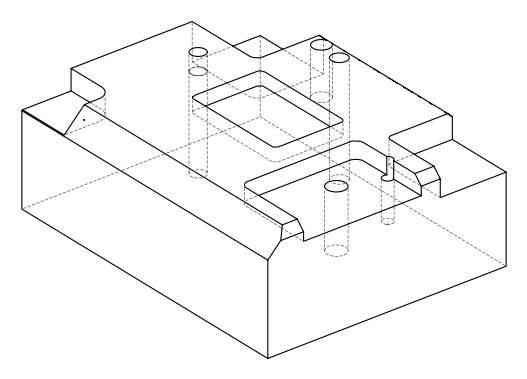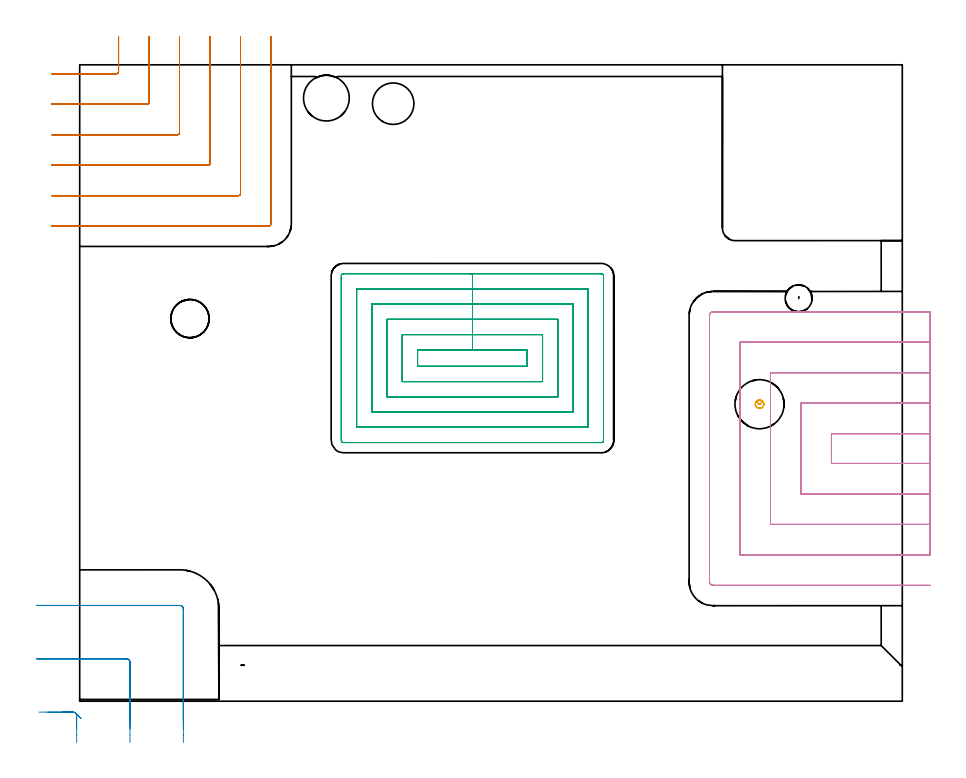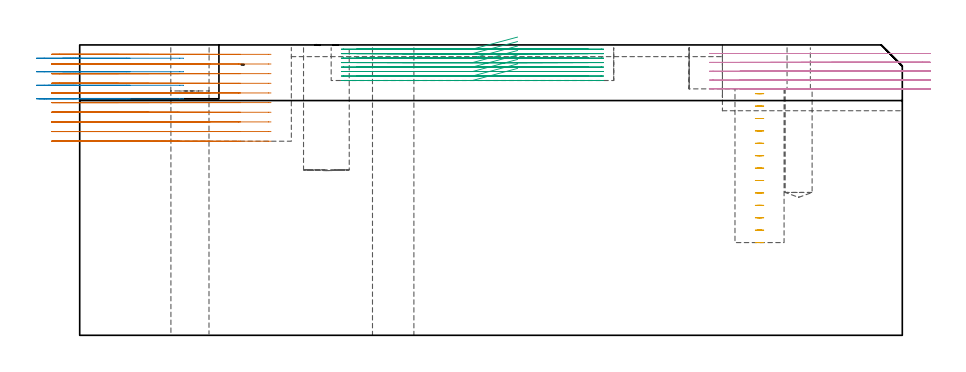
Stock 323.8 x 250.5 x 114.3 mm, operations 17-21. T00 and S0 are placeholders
(PLAN: 21 operations, 14 tool changes, 105.8 min)
(1 SPOT_DRILL | STEP1HOLE | NXT0321_9005460120000 | 0.03 min | 2 mm3)
(2 SPOT_DRILL_1 | STEP1HOLE_1 | NXT0321_9005460120000 | 0.03 min | 2 mm3)
(3 SPOT_DRILL_2 | STEP1POCKET | NXT0321_9005460120000 | 0.03 min | 1 mm3)
(4 DRILL_BLIND_HOLE_INTO_CENTER | STEP1HOLE | NXT0301_077 | 0.07 min | 1282 mm3)
(5 GUN_DRILL_THROUGH_HOLE | STEP1HOLE | UGT0307_007 | 0.57 min | 7799 mm3)
(6 DRILL_TO_ENLARGE_THROUGH_HOLE | STEP1HOLE | UGT0301_287 | 0.49 min | 14735 mm3)
(7 DRILL_BLIND_HOLE_INTO_CENTER_1 | STEP1HOLE_1 | UGT0301_492 | 0.07 min | 923 mm3)
(8 DRILL_TO_ENLARGE_BLIND_HOLE | STEP1HOLE_1 | UGT0301_281 | 0.1 min | 2581 mm3)
(9 GUN_DRILL_THROUGH_HOLE_1 | STEP1HOLE_1 | UGT0307_012 | 0.68 min | 16706 mm3)
(10 DRILL_BLIND_HOLE_INTO_CENTER_2 | STEP1POCKET | NXT0301_077 | 0.25 min | 5163 mm3)
(11 INDEXABLE_INSERT_DRILL_BLIND_HOLE_FROM_SOLID | STEP1POCKET_1 | NXT0302_007 | 0.21 min | 12527 mm3)
(12 AREA_MILL | FG_CHAMFER_SURFACE | UGT0205_001 | 0.72 min | 1180 mm3)
(13 AREA_MILL_1 | FG_CHAMFER_SURFACE_1 | UGT0205_001 | 0.71 min | 1039 mm3)
(14 AREA_MILL_2 | FG_CHAMFER_SURFACE_2 | UGT0205_001 | 2.89 min | 1863 mm3)
(15 AREA_MILL_3 | FG_CHAMFER_SURFACE_3 | UGT0205_001 | 17.92 min | 73441 mm3)
(16 MILL_CORNER_NOTCH_RECTANGULAR | CORNER_NOTCH_RECTANGULAR | NXT0201_009 | Follow Part, ap 2, ae 75% | 28.41 min | 126555 mm3)
(17 MILL_CORNER_NOTCH_RECTANGULAR_1 | CORNER_NOTCH_RECTANGULAR_1 | NXT0201_012 | Follow Part, ap 4, ae 75% | 13.58 min | 225048 mm3)
(18 MILL_CORNER_NOTCH_RECTANGULAR_2 | CORNER_NOTCH_RECTANGULAR_2 | UGT0201_006 | Follow Part, ap 7, ae 75% | 1.74 min | 49708 mm3)
(19 MILL_RECTANGULAR_POCKET | POCKET_RECTANGULAR_STRAIGHT | NXT0201_009 | Follow Part, ap 2, ae 75% | 22.15 min | 115708 mm3)
(20 MILL_SLOT | SLOT_PARTIAL_RECTANGULAR | NXT0201_012 | Follow Part, ap 4, ae 75% | 14.37 min | 177326 mm3)
(21 MILL_BLIND_HOLE_FROM_SOLID_MATERIAL | STEP1POCKET_2 | NXT0201_012 | Spiral | 0.83 min | 17687 mm3)
(TOOL NXT0321_9005460120000 | NC Spot Drill, 142deg, 12mm, Carbide, Uncoated | D12 PA142 FL30 Z2)
(TOOL NXT0301_077 | Carbide Drill 10.6mm [860.1-1060-053A1-MM 2214] | D10.6 PA140 FL71 Z2)
(TOOL UGT0307_007 | Gun Drill 10 mm | D10 PA130 FL24 Z1)
(TOOL UGT0301_287 | Twist Drill 16.3 mm | D16.3 PA118 FL125 Z2)
(TOOL UGT0301_492 | Carbide Drill 9.7 mm | D9.7 PA118 FL87 Z2)
(TOOL UGT0301_281 | Twist Drill 15.1 mm | D15.1 PA118 FL120 Z2)
(TOOL UGT0307_012 | Gun Drill 15 mm | D15 PA130 FL24 Z1)
(TOOL NXT0302_007 | Index. Insert Drill 18mm [880-D1800L25-05] | D18 PA176 FL90 Z2)
(TOOL UGT0205_001 | Chamfer Mill 20 x 3 x 45 deg. | D20 FL50 Z2)
(TOOL NXT0201_009 | ENDMILL 8mm [2P460-0800-NA 1630] | D8 FL26 Z6)
(TOOL NXT0201_012 | ENDMILL 16mm [2P460-1600-NA 1630] | D16 FL38 Z6)
(TOOL UGT0201_006 | End Mill 28 mm | D28 FL25 Z2)
(OP 17 MILL_CORNER_NOTCH_RECTANGULAR_1)
G17 G21 G94 G90
T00 M6
G54
G17 G0 G90 X-11. Y247. S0 M3
G43 Z124.393 H1
Z110.594
G94 G1 X-8. F250.
X14.505 F500.
G3 X15.3 Y247.795 R0.8
G1 Y258.5
Y261.5 F250.
G0 Z124.393
X-11. Y235.
Z110.594
G1 X-8.
X26.505 F500.
G3 X27.3 Y235.795 R0.8
G1 Y258.5
Y261.5 F250.
G0 Z124.393
X-11. Y223.
Z110.594
G1 X-8.
X38.504 F500.
G3 X39.3 Y223.796 R0.8
G1 Y258.5
Y261.5 F250.
G0 Z124.393
X-11. Y211.
Z110.594
G1 X-8.
X50.504 F500.
G3 X51.3 Y211.796 R0.8
G1 Y258.5
Y261.5 F250.
G0 Z124.393
X-11. Y199.
Z110.594
G1 X-8.
X62.504 F500.
G3 X63.3 Y199.796 R0.8
G1 Y258.5
Y261.5 F250.
G0 Z124.393
X-11. Y187.
Z110.594
G1 X-8.
X74.3 F500.
G3 X75.3 Y188. R1.
G1 Y258.5
Y261.5 F250.
G0 Z124.393
X-11. Y247.
Z106.794
G1 X-8.
X14.505 F500.
G3 X15.3 Y247.795 R0.8
G1 Y258.5
Y261.5 F250.
G0 Z124.393
X-11. Y235.
Z106.794
G1 X-8.
X26.505 F500.
G3 X27.3 Y235.795 R0.8
G1 Y258.5
Y261.5 F250.
G0 Z124.393
X-11. Y223.
Z106.794
G1 X-8.
X38.504 F500.
G3 X39.3 Y223.796 R0.8
G1 Y258.5
Y261.5 F250.
G0 Z124.393
X-11. Y211.
Z106.794
G1 X-8.
X50.504 F500.
G3 X51.3 Y211.796 R0.8
G1 Y258.5
Y261.5 F250.
G0 Z124.393
X-11. Y199.
Z106.794
G1 X-8.
X62.504 F500.
G3 X63.3 Y199.796 R0.8
G1 Y258.5
Y261.5 F250.
G0 Z124.393
X-11. Y187.
Z106.794
G1 X-8.
X74.3 F500.
G3 X75.3 Y188. R1.
G1 Y258.5
Y261.5 F250.
G0 Z124.393
X-11. Y247.
Z102.995
G1 X-8.
X14.505 F500.
G3 X15.3 Y247.795 R0.8
G1 Y258.5
Y261.5 F250.
G0 Z124.393
X-11. Y235.
Z102.995
G1 X-8.
X26.505 F500.
G3 X27.3 Y235.795 R0.8
G1 Y258.5
Y261.5 F250.
G0 Z124.393
X-11. Y223.
Z102.995
G1 X-8.
X38.504 F500.
G3 X39.3 Y223.796 R0.8
G1 Y258.5
Y261.5 F250.
G0 Z124.393
X-11. Y211.
Z102.995
G1 X-8.
X50.504 F500.
G3 X51.3 Y211.796 R0.8
G1 Y258.5
Y261.5 F250.
G0 Z124.393
X-11. Y199.
Z102.995
G1 X-8.
X62.504 F500.
G3 X63.3 Y199.796 R0.8
G1 Y258.5
Y261.5 F250.
G0 Z124.393
X-11. Y187.
Z102.995
G1 X-8.
X74.3 F500.
G3 X75.3 Y188. R1.
G1 Y258.5
Y261.5 F250.
G0 Z124.393
X-11. Y247.
Z99.196
G1 X-8.
X14.505 F500.
G3 X15.3 Y247.795 R0.8
G1 Y258.5
Y261.5 F250.
G0 Z124.393
X-11. Y235.
Z99.196
G1 X-8.
X26.505 F500.
G3 X27.3 Y235.795 R0.8
G1 Y258.5
Y261.5 F250.
G0 Z124.393
X-11. Y223.
Z99.196
G1 X-8.
X38.504 F500.
G3 X39.3 Y223.796 R0.8
G1 Y258.5
Y261.5 F250.
G0 Z124.393
X-11. Y211.
Z99.196
G1 X-8.
X50.504 F500.
G3 X51.3 Y211.796 R0.8
G1 Y258.5
Y261.5 F250.
G0 Z124.393
X-11. Y199.
Z99.196
G1 X-8.
X62.504 F500.
G3 X63.3 Y199.796 R0.8
G1 Y258.5
Y261.5 F250.
G0 Z124.393
X-11. Y187.
Z99.196
G1 X-8.
X74.3 F500.
G3 X75.3 Y188. R1.
G1 Y258.5
Y261.5 F250.
G0 Z124.393
X-11. Y247.
Z95.396
G1 X-8.
X14.505 F500.
G3 X15.3 Y247.795 R0.8
G1 Y258.5
Y261.5 F250.
G0 Z124.393
X-11. Y235.
Z95.396
G1 X-8.
X26.505 F500.
G3 X27.3 Y235.795 R0.8
G1 Y258.5
Y261.5 F250.
G0 Z124.393
X-11. Y223.
Z95.396
G1 X-8.
X38.504 F500.
G3 X39.3 Y223.796 R0.8
G1 Y258.5
Y261.5 F250.
G0 Z124.393
X-11. Y211.
Z95.396
G1 X-8.
X50.504 F500.
G3 X51.3 Y211.796 R0.8
G1 Y258.5
Y261.5 F250.
G0 Z124.393
X-11. Y199.
Z95.396
G1 X-8.
X62.504 F500.
G3 X63.3 Y199.796 R0.8
G1 Y258.5
Y261.5 F250.
G0 Z124.393
X-11. Y187.
Z95.396
G1 X-8.
X74.3 F500.
G3 X75.3 Y188. R1.
G1 Y258.5
Y261.5 F250.
G0 Z124.393
X-11. Y247.
Z91.597
G1 X-8.
X14.505 F500.
G3 X15.3 Y247.795 R0.8
G1 Y258.5
Y261.5 F250.
G0 Z124.393
X-11. Y235.
Z91.597
G1 X-8.
X26.505 F500.
G3 X27.3 Y235.795 R0.8
G1 Y258.5
Y261.5 F250.
G0 Z124.393
X-11. Y223.
Z91.597
G1 X-8.
X38.504 F500.
G3 X39.3 Y223.796 R0.8
G1 Y258.5
Y261.5 F250.
G0 Z124.393
X-11. Y211.
Z91.597
G1 X-8.
X50.504 F500.
G3 X51.3 Y211.796 R0.8
G1 Y258.5
Y261.5 F250.
G0 Z124.393
X-11. Y199.
Z91.597
G1 X-8.
X62.504 F500.
G3 X63.3 Y199.796 R0.8
G1 Y258.5
Y261.5 F250.
G0 Z124.393
X-11. Y187.
Z91.597
G1 X-8.
X74.3 F500.
G3 X75.3 Y188. R1.
G1 Y258.5
Y261.5 F250.
G0 Z124.393
X-11. Y247.
Z87.798
G1 X-8.
X14.505 F500.
G3 X15.3 Y247.795 R0.8
G1 Y258.5
Y261.5 F250.
G0 Z124.393
X-11. Y235.
Z87.798
G1 X-8.
X26.505 F500.
G3 X27.3 Y235.795 R0.8
G1 Y258.5
Y261.5 F250.
G0 Z124.393
X-11. Y223.
Z87.798
G1 X-8.
X38.504 F500.
G3 X39.3 Y223.796 R0.8
G1 Y258.5
Y261.5 F250.
G0 Z124.393
X-11. Y211.
Z87.798
G1 X-8.
X50.504 F500.
G3 X51.3 Y211.796 R0.8
G1 Y258.5
Y261.5 F250.
G0 Z124.393
X-11. Y199.
Z87.798
G1 X-8.
X62.504 F500.
G3 X63.3 Y199.796 R0.8
G1 Y258.5
Y261.5 F250.
G0 Z124.393
X-11. Y187.
Z87.798
G1 X-8.
X74.3 F500.
G3 X75.3 Y188. R1.
G1 Y258.5
Y261.5 F250.
G0 Z124.393
X-11. Y247.
Z83.999
G1 X-8.
X14.505 F500.
G3 X15.3 Y247.795 R0.8
G1 Y258.5
Y261.5 F250.
G0 Z124.393
X-11. Y235.
Z83.999
G1 X-8.
X26.505 F500.
G3 X27.3 Y235.795 R0.8
G1 Y258.5
Y261.5 F250.
G0 Z124.393
X-11. Y223.
Z83.999
G1 X-8.
X38.504 F500.
G3 X39.3 Y223.796 R0.8
G1 Y258.5
Y261.5 F250.
G0 Z124.393
X-11. Y211.
Z83.999
G1 X-8.
X50.504 F500.
G3 X51.3 Y211.796 R0.8
G1 Y258.5
Y261.5 F250.
G0 Z124.393
X-11. Y199.
Z83.999
G1 X-8.
X62.504 F500.
G3 X63.3 Y199.796 R0.8
G1 Y258.5
Y261.5 F250.
G0 Z124.393
X-11. Y187.
Z83.999
G1 X-8.
X74.3 F500.
G3 X75.3 Y188. R1.
G1 Y258.5
Y261.5 F250.
G0 Z124.393
X-11. Y247.
Z80.199
G1 X-8.
X14.505 F500.
G3 X15.3 Y247.795 R0.8
G1 Y258.5
Y261.5 F250.
G0 Z124.393
X-11. Y235.
Z80.199
G1 X-8.
X26.505 F500.
G3 X27.3 Y235.795 R0.8
G1 Y258.5
Y261.5 F250.
G0 Z124.393
X-11. Y223.
Z80.199
G1 X-8.
X38.504 F500.
G3 X39.3 Y223.796 R0.8
G1 Y258.5
Y261.5 F250.
G0 Z124.393
X-11. Y211.
Z80.199
G1 X-8.
X50.504 F500.
G3 X51.3 Y211.796 R0.8
G1 Y258.5
Y261.5 F250.
G0 Z124.393
X-11. Y199.
Z80.199
G1 X-8.
X62.504 F500.
G3 X63.3 Y199.796 R0.8
G1 Y258.5
Y261.5 F250.
G0 Z124.393
X-11. Y187.
Z80.199
G1 X-8.
X74.3 F500.
G3 X75.3 Y188. R1.
G1 Y258.5
Y261.5 F250.
G0 Z124.393
X-11. Y247.
Z76.4
G1 X-8.
X14.505 F500.
G3 X15.3 Y247.795 R0.8
G1 Y258.5
Y261.5 F250.
G0 Z124.393
X-11. Y235.
Z76.4
G1 X-8.
X26.505 F500.
G3 X27.3 Y235.795 R0.8
G1 Y258.5
Y261.5 F250.
G0 Z124.393
X-11. Y223.
Z76.4
G1 X-8.
X38.504 F500.
G3 X39.3 Y223.796 R0.8
G1 Y258.5
Y261.5 F250.
G0 Z124.393
X-11. Y211.
Z76.4
G1 X-8.
X50.504 F500.
G3 X51.3 Y211.796 R0.8
G1 Y258.5
Y261.5 F250.
G0 Z124.393
X-11. Y199.
Z76.4
G1 X-8.
X62.504 F500.
G3 X63.3 Y199.796 R0.8
G1 Y258.5
Y261.5 F250.
G0 Z124.393
X-11. Y187.
Z76.4
G1 X-8.
X74.3 F500.
G3 X75.3 Y188. R1.
G1 Y258.5
Y261.5 F250.
G0 Z124.393
M5
M2
(OP 18 MILL_CORNER_NOTCH_RECTANGULAR_2)
G17 G21 G94 G90
T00 M6
G54
G17 G0 G90 X0.523 Y-6.825 S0 M3
G43 Z124.393 H0
Z109.07
G94 G1 X-1.603 Y-4.708 F250.
G3 X-2.585 Y-4.3 R1.4
G1 X-3.708
X-6.708
G0 Z124.393
X19.8 Y-7.8
Z109.07
G1 Y-4.8
Y15.305 F500.
G3 X18.405 Y16.7 R1.4
G1 X-14.
X-17. F250.
G0 Z124.393
X40.8 Y-7.8
Z109.07
G1 Y-4.8
Y36.305 F500.
G3 X39.405 Y37.7 R1.4
G1 X-14.
X-17. F250.
G0 Z124.393
X0.523 Y-6.825
Z103.746
G1 X-1.603 Y-4.708
G3 X-2.585 Y-4.3 R1.4
G1 X-3.708
X-6.708
G0 Z124.393
X19.8 Y-7.8
Z103.746
G1 Y-4.8
Y15.305 F500.
G3 X18.405 Y16.7 R1.4
G1 X-14.
X-17. F250.
G0 Z124.393
X40.8 Y-7.8
Z103.746
G1 Y-4.8
Y36.305 F500.
G3 X39.405 Y37.7 R1.4
G1 X-14.
X-17. F250.
G0 Z124.393
X-1.2 Y-10.912
Z98.423
G1 Y-7.912
Y-5.695 F500.
G3 X-2.595 Y-4.3 R1.4
G1 X-9.442
X-12.442 F250.
G0 Z124.393
X19.8 Y-10.977
Z98.423
G1 Y-7.977
Y15.305 F500.
G3 X18.405 Y16.7 R1.4
G1 X-14.
X-17. F250.
G0 Z124.393
X40.8 Y-10.977
Z98.423
G1 Y-7.977
Y36.305 F500.
G3 X39.405 Y37.7 R1.4
G1 X-14.
X-17. F250.
G0 Z124.393
X-1.2 Y-16.247
Z93.1
G1 Y-13.247
Y-5.695 F500.
G3 X-2.595 Y-4.3 R1.4
G1 X-13.076
X-16.076 F250.
G0 Z124.393
X19.8 Y-16.299
Z93.1
G1 Y-13.299
Y15.305 F500.
G3 X18.405 Y16.7 R1.4
G1 X-14.
X-17. F250.
G0 Z124.393
X40.8 Y-16.299
Z93.1
G1 Y-13.299
Y36.305 F500.
G3 X39.405 Y37.7 R1.4
G1 X-14.
X-17. F250.
G0 Z124.393
M5
M2
(OP 19 MILL_RECTANGULAR_POCKET)
G17 G21 G94 G90
T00 M6
G54
G17 G0 G90 X172.371 Y138.3 S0 M3
G43 Z124.393 H1
Z117.393
G94 G1 X154.6 Z112.631 F250.
X133. F500.
Y131.8
X176.2
Y138.3
X154.6
Y144.3
X127.
Y125.8
X182.2
Y144.3
X154.6
Y150.3
X121.
Y119.8
X188.2
Y150.3
X154.6
Y156.3
X115.
Y113.8
X194.2
Y156.3
X154.6
Y162.3
X109.
Y107.8
X200.2
Y162.3
X154.6
Y168.3
X103.9
G3 X103. Y167.4 R0.9
G1 Y102.7
G3 X103.9 Y101.8 R0.9
G1 X205.3
G3 X206.2 Y102.7 R0.9
G1 Y167.4
G3 X205.3 Y168.3 R0.9
G1 X154.6
X153.6
G0 X172.371 Y138.3 Z115.631
G1 X154.6 Z110.87 F250.
X133. F500.
Y131.8
X176.2
Y138.3
X154.6
Y144.3
X127.
Y125.8
X182.2
Y144.3
X154.6
Y150.3
X121.
Y119.8
X188.2
Y150.3
X154.6
Y156.3
X115.
Y113.8
X194.2
Y156.3
X154.6
Y162.3
X109.
Y107.8
X200.2
Y162.3
X154.6
Y168.3
X103.9
G3 X103. Y167.4 R0.9
G1 Y102.7
G3 X103.9 Y101.8 R0.9
G1 X205.3
G3 X206.2 Y102.7 R0.9
G1 Y167.4
G3 X205.3 Y168.3 R0.9
G1 X154.6
X153.6
G0 X172.371 Y138.3 Z113.87
G1 X154.6 Z109.108 F250.
X133. F500.
Y131.8
X176.2
Y138.3
X154.6
Y144.3
X127.
Y125.8
X182.2
Y144.3
X154.6
Y150.3
X121.
Y119.8
X188.2
Y150.3
X154.6
Y156.3
X115.
Y113.8
X194.2
Y156.3
X154.6
Y162.3
X109.
Y107.8
X200.2
Y162.3
X154.6
Y168.3
X103.9
G3 X103. Y167.4 R0.9
G1 Y102.7
G3 X103.9 Y101.8 R0.9
G1 X205.3
G3 X206.2 Y102.7 R0.9
G1 Y167.4
G3 X205.3 Y168.3 R0.9
G1 X154.6
X153.6
G0 X172.371 Y138.3 Z112.108
G1 X154.6 Z107.346 F250.
X133. F500.
Y131.8
X176.2
Y138.3
X154.6
Y144.3
X127.
Y125.8
X182.2
Y144.3
X154.6
Y150.3
X121.
Y119.8
X188.2
Y150.3
X154.6
Y156.3
X115.
Y113.8
X194.2
Y156.3
X154.6
Y162.3
X109.
Y107.8
X200.2
Y162.3
X154.6
Y168.3
X103.9
G3 X103. Y167.4 R0.9
G1 Y102.7
G3 X103.9 Y101.8 R0.9
G1 X205.3
G3 X206.2 Y102.7 R0.9
G1 Y167.4
G3 X205.3 Y168.3 R0.9
G1 X154.6
X153.6
G0 X172.371 Y138.3 Z110.346
G1 X154.6 Z105.585 F250.
X133. F500.
Y131.8
X176.2
Y138.3
X154.6
Y144.3
X127.
Y125.8
X182.2
Y144.3
X154.6
Y150.3
X121.
Y119.8
X188.2
Y150.3
X154.6
Y156.3
X115.
Y113.8
X194.2
Y156.3
X154.6
Y162.3
X109.
Y107.8
X200.2
Y162.3
X154.6
Y168.3
X103.9
G3 X103. Y167.4 R0.9
G1 Y102.7
G3 X103.9 Y101.8 R0.9
G1 X205.3
G3 X206.2 Y102.7 R0.9
G1 Y167.4
G3 X205.3 Y168.3 R0.9
G1 X154.6
X153.6
G0 X172.371 Y138.3 Z108.585
G1 X154.6 Z103.823 F250.
X133. F500.
Y131.8
X176.2
Y138.3
X154.6
Y144.3
X127.
Y125.8
X182.2
Y144.3
X154.6
Y150.3
X121.
Y119.8
X188.2
Y150.3
X154.6
Y156.3
X115.
Y113.8
X194.2
Y156.3
X154.6
Y162.3
X109.
Y107.8
X200.2
Y162.3
X154.6
Y168.3
X103.9
G3 X103. Y167.4 R0.9
G1 Y102.7
G3 X103.9 Y101.8 R0.9
G1 X205.3
G3 X206.2 Y102.7 R0.9
G1 Y167.4
G3 X205.3 Y168.3 R0.9
G1 X154.6
X153.6
G0 X172.371 Y138.3 Z106.823
G1 X154.6 Z102.062 F250.
X133. F500.
Y131.8
X176.2
Y138.3
X154.6
Y144.3
X127.
Y125.8
X182.2
Y144.3
X154.6
Y150.3
X121.
Y119.8
X188.2
Y150.3
X154.6
Y156.3
X115.
Y113.8
X194.2
Y156.3
X154.6
Y162.3
X109.
Y107.8
X200.2
Y162.3
X154.6
Y168.3
X103.9
G3 X103. Y167.4 R0.9
G1 Y102.7
G3 X103.9 Y101.8 R0.9
G1 X205.3
G3 X206.2 Y102.7 R0.9
G1 Y167.4
G3 X205.3 Y168.3 R0.9
G1 X154.6
X153.6
G0 X172.371 Y138.3 Z105.062
G1 X154.6 Z100.3 F250.
X133. F500.
Y131.8
X176.2
Y138.3
X154.6
Y144.3
X127.
Y125.8
X182.2
Y144.3
X154.6
Y150.3
X121.
Y119.8
X188.2
Y150.3
X154.6
Y156.3
X115.
Y113.8
X194.2
Y156.3
X154.6
Y162.3
X109.
Y107.8
X200.2
Y162.3
X154.6
Y168.3
X103.9
G3 X103. Y167.4 R0.9
G1 Y102.7
G3 X103.9 Y101.8 R0.9
G1 X205.3
G3 X206.2 Y102.7 R0.9
G1 Y167.4
G3 X205.3 Y168.3 R0.9
G1 X154.6
X153.6
G0 Z124.393
M5
M2
(OP 20 MILL_SLOT)
G17 G21 G94 G90
T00 M6
G54
G17 G0 G90 X334.8 Y105.3 S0 M3
G43 Z124.393 H1
Z110.914
G94 G1 X331.8 F250.
X295.9 F500.
Y93.6
X331.8
X334.8 F250.
Y117.3
X331.8
X283.9 F500.
Y81.6
X331.8
X334.8 F250.
Y129.3
X331.8
X271.9 F500.
Y69.6
X331.8
X334.8 F250.
Y141.3
X331.8
X259.9 F500.
Y57.6
X331.8
X334.8 F250.
Y153.3
X331.8
X249.3 F500.
G3 X247.9 Y151.9 R1.4
G1 Y47.
G3 X249.3 Y45.6 R1.4
G1 X331.8
X334.8 F250.
G0 Y105.3 Z107.436
G1 X331.8
X295.9 F500.
Y93.6
X331.8
X334.8 F250.
Y117.3
X331.8
X283.9 F500.
Y81.6
X331.8
X334.8 F250.
Y129.3
X331.8
X271.9 F500.
Y69.6
X331.8
X334.8 F250.
Y141.3
X331.8
X259.9 F500.
Y57.6
X331.8
X334.8 F250.
Y153.3
X331.8
X249.3 F500.
G3 X247.9 Y151.9 R1.4
G1 Y47.
G3 X249.3 Y45.6 R1.4
G1 X331.8
X334.8 F250.
G0 Y105.3 Z103.957
G1 X331.8
X295.9 F500.
Y93.6
X331.8
X334.8 F250.
Y117.3
X331.8
X283.9 F500.
Y81.6
X331.8
X334.8 F250.
Y129.3
X331.8
X271.9 F500.
Y69.6
X331.8
X334.8 F250.
Y141.3
X331.8
X259.9 F500.
Y57.6
X331.8
X334.8 F250.
Y153.3
X331.8
X249.3 F500.
G3 X247.9 Y151.9 R1.4
G1 Y47.
G3 X249.3 Y45.6 R1.4
G1 X331.8
X334.8 F250.
G0 Y105.3 Z100.479
G1 X331.8
X295.9 F500.
Y93.6
X331.8
X334.8 F250.
Y117.3
X331.8
X283.9 F500.
Y81.6
X331.8
X334.8 F250.
Y129.3
X331.8
X271.9 F500.
Y69.6
X331.8
X334.8 F250.
Y141.3
X331.8
X259.9 F500.
Y57.6
X331.8
X334.8 F250.
Y153.3
X331.8
X249.3 F500.
G3 X247.9 Y151.9 R1.4
G1 Y47.
G3 X249.3 Y45.6 R1.4
G1 X331.8
X334.8 F250.
G0 Y105.3 Z97.
G1 X331.8
X295.9 F500.
Y93.6
X331.8
X334.8 F250.
Y117.3
X331.8
X283.9 F500.
Y81.6
X331.8
X334.8 F250.
Y129.3
X331.8
X271.9 F500.
Y69.6
X331.8
X334.8 F250.
Y141.3
X331.8
X259.9 F500.
Y57.6
X331.8
X334.8 F250.
Y153.3
X331.8
X249.3 F500.
G3 X247.9 Y151.9 R1.4
G1 Y47.
G3 X249.3 Y45.6 R1.4
G1 X331.8
X334.8 F250.
G0 Z124.393
M5
M2
(OP 21 MILL_BLIND_HOLE_FROM_SOLID_MATERIAL)
G17 G21 G94 G90
T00 M6
G54
G17 G0 G90 X267.6 Y116.9 S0 M3
G43 Z124.3 H1
Z95.115
G94 G3 X268.425 Y117.725 R0.825 F250.
X267.6 Y118.55 R0.825
X265.95 Y116.9 R1.65
X267.6 Y118.55 R-1.65
X266.775 Y117.725 R0.825
X267.6 Y116.9 R0.825
G0 Z90.231
G3 X268.425 Y117.725 R0.825
X267.6 Y118.55 R0.825
X265.95 Y116.9 R1.65
X267.6 Y118.55 R-1.65
X266.775 Y117.725 R0.825
X267.6 Y116.9 R0.825
G0 Z85.346
G3 X268.425 Y117.725 R0.825
X267.6 Y118.55 R0.825
X265.95 Y116.9 R1.65
X267.6 Y118.55 R-1.65
X266.775 Y117.725 R0.825
X267.6 Y116.9 R0.825
G0 Z80.462
G3 X268.425 Y117.725 R0.825
X267.6 Y118.55 R0.825
X265.95 Y116.9 R1.65
X267.6 Y118.55 R-1.65
X266.775 Y117.725 R0.825
X267.6 Y116.9 R0.825
G0 Z75.577
G3 X268.425 Y117.725 R0.825
X267.6 Y118.55 R0.825
X265.95 Y116.9 R1.65
X267.6 Y118.55 R-1.65
X266.775 Y117.725 R0.825
X267.6 Y116.9 R0.825
G0 Z70.692
G3 X268.425 Y117.725 R0.825
X267.6 Y118.55 R0.825
X265.95 Y116.9 R1.65
X267.6 Y118.55 R-1.65
X266.775 Y117.725 R0.825
X267.6 Y116.9 R0.825
G0 Z65.808
G3 X268.425 Y117.725 R0.825
X267.6 Y118.55 R0.825
X265.95 Y116.9 R1.65
X267.6 Y118.55 R-1.65
X266.775 Y117.725 R0.825
X267.6 Y116.9 R0.825
G0 Z60.923
G3 X268.425 Y117.725 R0.825
X267.6 Y118.55 R0.825
X265.95 Y116.9 R1.65
X267.6 Y118.55 R-1.65
X266.775 Y117.725 R0.825
X267.6 Y116.9 R0.825
G0 Z56.038
G3 X268.425 Y117.725 R0.825
X267.6 Y118.55 R0.825
X265.95 Y116.9 R1.65
X267.6 Y118.55 R-1.65
X266.775 Y117.725 R0.825
X267.6 Y116.9 R0.825
G0 Z51.154
G3 X268.425 Y117.725 R0.825
X267.6 Y118.55 R0.825
X265.95 Y116.9 R1.65
X267.6 Y118.55 R-1.65
X266.775 Y117.725 R0.825
X267.6 Y116.9 R0.825
G0 Z46.269
G3 X268.425 Y117.725 R0.825
X267.6 Y118.55 R0.825
X265.95 Y116.9 R1.65
X267.6 Y118.55 R-1.65
X266.775 Y117.725 R0.825
X267.6 Y116.9 R0.825
G0 Z41.385
G3 X268.425 Y117.725 R0.825
X267.6 Y118.55 R0.825
X265.95 Y116.9 R1.65
X267.6 Y118.55 R-1.65
X266.775 Y117.725 R0.825
X267.6 Y116.9 R0.825
G0 Z36.5
G3 X268.425 Y117.725 R0.825
X267.6 Y118.55 R0.825
X265.95 Y116.9 R1.65
X267.6 Y118.55 R-1.65
X266.775 Y117.725 R0.825
X267.6 Y116.9 R0.825
G0 Z124.3
M5
M2
